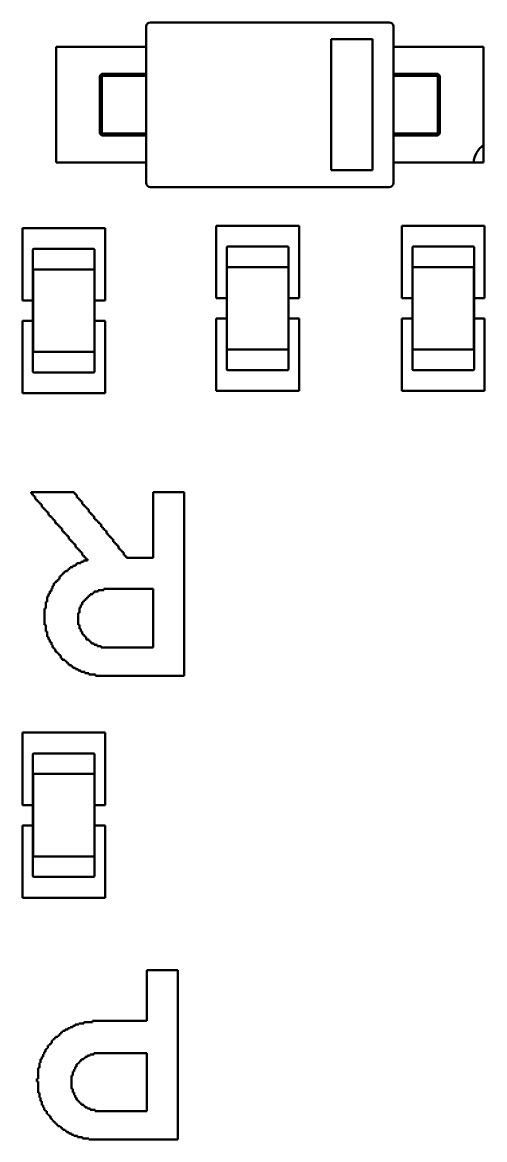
# Model space of a CAD drawing. Header units: millimetres. Extents: x 46 to 194, y 102 to 162.
# Drawn here: x 56.07 to 58.31, y 113.65 to 119.08 of the extents above; entities that cross this region are included whole.
import ezdxf

# ---------------------------------------------------------------- set-up
doc = ezdxf.new("R2010")
doc.units = ezdxf.units.MM
doc.header["$LTSCALE"] = 0.75
doc.layers.add('Visible', color=7, linetype='Continuous', lineweight=50)

msp = doc.modelspace()

# ---------------------------------------------------------------- linework, layer by layer
at = {"layer": 'Visible'}
for p, q in [((56.6712, 118.2963), (56.6712, 119.0558)), ((56.6912, 119.0758), (57.8507, 119.0758)), ((57.8707, 119.0558), (57.8707, 118.2963)), ((57.7689, 118.994), (57.5689, 118.994)), ((57.5689, 118.994), (57.5689, 118.3581)), ((57.7689, 118.3581), (57.7689, 118.994)), ((56.2344, 118.9576), (56.2344, 118.3945)), ((56.6712, 118.9576), (56.2344, 118.9576)), ((58.3075, 118.9576), (57.8707, 118.9576)), ((58.3075, 118.3945), (58.3075, 118.9576)), ((56.4459, 118.8161), (56.4559, 118.8261)), ((56.4559, 118.8261), (56.6712, 118.8261)), ((56.4559, 118.8161), (56.4559, 118.8261)), ((57.8707, 118.8261), (58.0859, 118.8261)), ((58.0859, 118.8261), (58.0859, 118.8161)), ((58.0959, 118.8161), (58.0859, 118.8261)), ((56.4459, 118.5361), (56.4459, 118.8161)), ((56.4459, 118.8161), (56.4559, 118.8161)), ((56.4559, 118.8161), (56.4559, 118.5361)), ((56.6712, 118.8161), (56.4559, 118.8161)), ((58.0859, 118.8161), (57.8707, 118.8161)), ((58.0859, 118.5361), (58.0859, 118.8161)), ((58.0959, 118.8161), (58.0859, 118.8161)), ((58.0959, 118.8161), (58.0959, 118.5361)), ((56.4459, 118.5361), (56.4559, 118.5261)), ((56.4459, 118.5361), (56.4559, 118.5361)), ((56.4559, 118.5361), (56.6712, 118.5361)), ((56.4559, 118.5261), (56.4559, 118.5361)), ((56.6712, 118.5261), (56.4559, 118.5261)), ((57.8707, 118.5361), (58.0859, 118.5361)), ((58.0859, 118.5261), (57.8707, 118.5261)), ((58.0859, 118.5361), (58.0859, 118.5261)), ((58.0959, 118.5361), (58.0859, 118.5361)), ((58.0959, 118.5361), (58.0859, 118.5261)), ((56.2344, 118.3945), (56.6712, 118.3945)), ((57.8707, 118.3945), (58.3075, 118.3945)), ((57.5689, 118.3581), (57.7689, 118.3581)), ((57.8507, 118.2763), (56.6912, 118.2763)), ((56.0702, 118.0769), (56.0702, 117.7254)), ((56.4717, 118.0769), (56.0702, 118.0769)), ((56.4717, 117.7254), (56.4717, 118.0769)), ((57.0112, 118.0878), (57.0112, 117.7363)), ((57.4128, 118.0878), (57.0112, 118.0878)), ((57.4128, 117.7363), (57.4128, 118.0878)), ((57.9119, 118.0878), (57.9119, 117.7363)), ((58.3135, 118.0878), (57.9119, 118.0878)), ((58.3135, 117.7363), (58.3135, 118.0878)), ((56.121, 117.8761), (56.121, 117.9711)), ((56.126, 117.9761), (56.416, 117.9761)), ((56.421, 117.9711), (56.421, 117.8761)), ((57.062, 117.887), (57.062, 117.982)), ((57.067, 117.987), (57.357, 117.987)), ((57.362, 117.982), (57.362, 117.887)), ((57.9627, 117.887), (57.9627, 117.982)), ((57.9677, 117.987), (58.2577, 117.987)), ((58.2627, 117.982), (58.2627, 117.887)), ((56.121, 117.8761), (56.126, 117.8761)), ((56.1215, 117.8761), (56.1215, 117.4761)), ((56.122, 117.4761), (56.122, 117.8761)), ((56.126, 117.8761), (56.416, 117.8761)), ((56.401, 117.8761), (56.141, 117.8761)), ((56.416, 117.8761), (56.421, 117.8761)), ((56.42, 117.8761), (56.42, 117.4761)), ((56.4205, 117.4761), (56.4205, 117.8761)), ((57.062, 117.887), (57.067, 117.887)), ((57.0625, 117.887), (57.0625, 117.487)), ((57.063, 117.487), (57.063, 117.887)), ((57.067, 117.887), (57.357, 117.887)), ((57.342, 117.887), (57.082, 117.887)), ((57.357, 117.887), (57.362, 117.887)), ((57.361, 117.887), (57.361, 117.487)), ((57.3615, 117.487), (57.3615, 117.887)), ((57.9627, 117.887), (57.9677, 117.887)), ((57.9632, 117.887), (57.9632, 117.487)), ((57.9637, 117.487), (57.9637, 117.887)), ((57.9677, 117.887), (58.2577, 117.887)), ((58.2427, 117.887), (57.9827, 117.887)), ((58.2577, 117.887), (58.2627, 117.887)), ((58.2617, 117.887), (58.2617, 117.487)), ((58.2622, 117.487), (58.2622, 117.887)), ((57.0112, 117.7363), (57.0625, 117.7363)), ((57.3615, 117.7363), (57.4128, 117.7363)), ((57.9119, 117.7363), (57.9632, 117.7363)), ((58.2622, 117.7363), (58.3135, 117.7363)), ((56.0702, 117.7254), (56.1215, 117.7254)), ((56.4205, 117.7254), (56.4717, 117.7254)), ((56.0702, 117.6268), (56.0702, 117.2753)), ((56.1215, 117.6268), (56.0702, 117.6268)), ((56.4717, 117.6268), (56.4205, 117.6268)), ((56.4717, 117.2753), (56.4717, 117.6268)), ((57.0112, 117.6377), (57.0112, 117.2862)), ((57.0625, 117.6377), (57.0112, 117.6377)), ((57.4128, 117.6377), (57.3615, 117.6377)), ((57.4128, 117.2862), (57.4128, 117.6377)), ((57.9119, 117.6377), (57.9119, 117.2862)), ((57.9632, 117.6377), (57.9119, 117.6377)), ((58.3135, 117.6377), (58.2622, 117.6377)), ((58.3135, 117.2862), (58.3135, 117.6377)), ((56.121, 117.3811), (56.121, 117.4761)), ((56.126, 117.4761), (56.121, 117.4761)), ((56.416, 117.4761), (56.126, 117.4761)), ((56.141, 117.4761), (56.401, 117.4761)), ((56.421, 117.4761), (56.416, 117.4761)), ((56.421, 117.4761), (56.421, 117.3811)), ((57.062, 117.392), (57.062, 117.487)), ((57.067, 117.487), (57.062, 117.487)), ((57.357, 117.487), (57.067, 117.487)), ((57.082, 117.487), (57.342, 117.487)), ((57.362, 117.487), (57.357, 117.487)), ((57.362, 117.487), (57.362, 117.392)), ((57.9627, 117.392), (57.9627, 117.487)), ((57.9677, 117.487), (57.9627, 117.487)), ((58.2577, 117.487), (57.9677, 117.487)), ((57.9827, 117.487), (58.2427, 117.487)), ((58.2627, 117.487), (58.2577, 117.487)), ((58.2627, 117.487), (58.2627, 117.392)), ((56.416, 117.3761), (56.126, 117.3761)), ((57.357, 117.387), (57.067, 117.387)), ((58.2577, 117.387), (57.9677, 117.387)), ((56.0702, 117.2753), (56.4717, 117.2753)), ((57.0112, 117.2862), (57.4128, 117.2862)), ((57.9119, 117.2862), (58.3135, 117.2862)), ((56.1132, 116.7944), (56.3218, 116.7944)), ((56.1132, 116.7873), (56.1132, 116.7944)), ((56.1196, 116.7873), (56.1132, 116.7873)), ((56.1196, 116.7807), (56.1196, 116.7873)), ((56.1262, 116.7807), (56.1196, 116.7807)), ((56.1262, 116.7741), (56.1262, 116.7807)), ((56.1328, 116.7741), (56.1262, 116.7741)), ((56.1328, 116.7612), (56.1328, 116.7741)), ((56.1391, 116.7612), (56.1328, 116.7612)), ((56.1391, 116.7548), (56.1391, 116.7612)), ((56.3218, 116.7944), (56.3218, 116.7878)), ((56.3218, 116.7878), (56.3284, 116.7878)), ((56.3284, 116.7878), (56.3284, 116.7815)), ((56.3284, 116.7815), (56.335, 116.7815)), ((56.335, 116.7815), (56.335, 116.7683)), ((56.335, 116.7683), (56.3413, 116.7683)), ((56.3413, 116.7683), (56.3413, 116.7619)), ((56.3413, 116.7619), (56.3479, 116.7619)), ((56.3479, 116.7619), (56.3479, 116.7553)), ((56.3479, 116.7553), (56.3543, 116.7553)), ((56.3543, 116.7553), (56.3543, 116.749)), ((56.7048, 116.7944), (56.8549, 116.7944)), ((56.7048, 116.4759), (56.7048, 116.7944)), ((56.8549, 116.7944), (56.8549, 115.9032)), ((56.1457, 116.7548), (56.1391, 116.7548)), ((56.1457, 116.7482), (56.1457, 116.7548)), ((56.1521, 116.7482), (56.1457, 116.7482)), ((56.1521, 116.7416), (56.1521, 116.7482)), ((56.1587, 116.7416), (56.1521, 116.7416)), ((56.1587, 116.7353), (56.1587, 116.7416)), ((56.1653, 116.7353), (56.1587, 116.7353)), ((56.1653, 116.7223), (56.1653, 116.7353)), ((56.1716, 116.7223), (56.1653, 116.7223)), ((56.1716, 116.7157), (56.1716, 116.7223)), ((56.1782, 116.7157), (56.1716, 116.7157)), ((56.1782, 116.7094), (56.1782, 116.7157)), ((56.1846, 116.7094), (56.1782, 116.7094)), ((56.1846, 116.7027), (56.1846, 116.7094)), ((56.1912, 116.7027), (56.1846, 116.7027)), ((56.1912, 116.6961), (56.1912, 116.7027)), ((56.3543, 116.749), (56.3609, 116.749)), ((56.3609, 116.749), (56.3609, 116.736)), ((56.3609, 116.736), (56.3675, 116.736)), ((56.3675, 116.736), (56.3675, 116.7294)), ((56.3675, 116.7294), (56.3738, 116.7294)), ((56.3738, 116.7294), (56.3738, 116.7228)), ((56.3738, 116.7228), (56.3804, 116.7228)), ((56.3804, 116.7228), (56.3804, 116.7165)), ((56.3804, 116.7165), (56.3868, 116.7165)), ((56.3868, 116.7165), (56.3868, 116.7099)), ((56.3868, 116.7099), (56.3934, 116.7099)), ((56.3934, 116.7099), (56.3934, 116.6969)), ((56.1978, 116.6961), (56.1912, 116.6961)), ((56.1978, 116.6832), (56.1978, 116.6961)), ((56.2042, 116.6832), (56.1978, 116.6832)), ((56.2042, 116.6768), (56.2042, 116.6832)), ((56.2108, 116.6768), (56.2042, 116.6768)), ((56.2108, 116.6702), (56.2108, 116.6768)), ((56.2171, 116.6702), (56.2108, 116.6702)), ((56.2171, 116.6636), (56.2171, 116.6702)), ((56.2237, 116.6636), (56.2171, 116.6636)), ((56.2237, 116.6573), (56.2237, 116.6636)), ((56.2301, 116.6573), (56.2237, 116.6573)), ((56.2301, 116.6443), (56.2301, 116.6573)), ((56.3934, 116.6969), (56.4, 116.6969)), ((56.4, 116.6969), (56.4, 116.6903)), ((56.4, 116.6903), (56.4063, 116.6903)), ((56.4063, 116.6903), (56.4063, 116.6839)), ((56.4063, 116.6839), (56.4129, 116.6839)), ((56.4129, 116.6839), (56.4129, 116.6773)), ((56.4129, 116.6773), (56.4193, 116.6773)), ((56.4193, 116.6773), (56.4193, 116.6644)), ((56.4193, 116.6644), (56.4259, 116.6644)), ((56.4259, 116.6644), (56.4259, 116.658)), ((56.4259, 116.658), (56.4325, 116.658)), ((56.4325, 116.658), (56.4325, 116.6514)), ((56.4325, 116.6514), (56.4388, 116.6514)), ((56.4388, 116.6514), (56.4388, 116.6448)), ((56.2367, 116.6443), (56.2301, 116.6443)), ((56.2367, 116.6377), (56.2367, 116.6443)), ((56.2433, 116.6377), (56.2367, 116.6377)), ((56.2433, 116.6311), (56.2433, 116.6377)), ((56.2496, 116.6311), (56.2433, 116.6311)), ((56.2496, 116.6248), (56.2496, 116.6311)), ((56.2562, 116.6248), (56.2496, 116.6248)), ((56.2562, 116.6182), (56.2562, 116.6248)), ((56.2626, 116.6182), (56.2562, 116.6182)), ((56.2626, 116.6052), (56.2626, 116.6182)), ((56.2692, 116.6052), (56.2626, 116.6052)), ((56.2692, 116.5986), (56.2692, 116.6052)), ((56.2758, 116.5986), (56.2692, 116.5986)), ((56.2758, 116.5923), (56.2758, 116.5986)), ((56.2821, 116.5923), (56.2758, 116.5923)), ((56.2821, 116.5857), (56.2821, 116.5923)), ((56.4388, 116.6448), (56.4455, 116.6448)), ((56.4455, 116.6448), (56.4455, 116.6385)), ((56.4455, 116.6385), (56.4518, 116.6385)), ((56.4518, 116.6385), (56.4518, 116.6255)), ((56.4518, 116.6255), (56.4584, 116.6255)), ((56.4584, 116.6255), (56.4584, 116.6189)), ((56.4584, 116.6189), (56.4648, 116.6189)), ((56.4648, 116.6189), (56.4648, 116.6123)), ((56.4648, 116.6123), (56.4714, 116.6123)), ((56.4714, 116.6123), (56.4714, 116.606)), ((56.4714, 116.606), (56.478, 116.606)), ((56.478, 116.606), (56.478, 116.593)), ((56.478, 116.593), (56.4843, 116.593)), ((56.4843, 116.593), (56.4843, 116.5864)), ((56.2887, 116.5857), (56.2821, 116.5857)), ((56.2887, 116.5793), (56.2887, 116.5857)), ((56.2951, 116.5793), (56.2887, 116.5793)), ((56.2951, 116.5661), (56.2951, 116.5793)), ((56.3017, 116.5661), (56.2951, 116.5661)), ((56.3017, 116.5597), (56.3017, 116.5661)), ((56.308, 116.5597), (56.3017, 116.5597)), ((56.308, 116.5531), (56.308, 116.5597)), ((56.3146, 116.5531), (56.308, 116.5531)), ((56.3146, 116.5468), (56.3146, 116.5531)), ((56.3212, 116.5468), (56.3146, 116.5468)), ((56.3212, 116.5402), (56.3212, 116.5468)), ((56.3276, 116.5402), (56.3212, 116.5402)), ((56.3276, 116.5272), (56.3276, 116.5402)), ((56.4843, 116.5864), (56.4909, 116.5864)), ((56.4909, 116.5864), (56.4909, 116.5798)), ((56.4909, 116.5798), (56.4973, 116.5798)), ((56.4973, 116.5798), (56.4973, 116.5735)), ((56.4973, 116.5735), (56.5039, 116.5735)), ((56.5039, 116.5735), (56.5039, 116.5669)), ((56.5039, 116.5669), (56.5105, 116.5669)), ((56.5105, 116.5669), (56.5105, 116.5539)), ((56.5105, 116.5539), (56.5168, 116.5539)), ((56.5168, 116.5539), (56.5168, 116.5473)), ((56.5168, 116.5473), (56.5234, 116.5473)), ((56.5234, 116.5473), (56.5234, 116.541)), ((56.5234, 116.541), (56.5298, 116.541)), ((56.5298, 116.541), (56.5298, 116.5343)), ((56.3342, 116.5272), (56.3276, 116.5272)), ((56.3342, 116.5206), (56.3342, 116.5272)), ((56.3406, 116.5206), (56.3342, 116.5206)), ((56.3406, 116.5143), (56.3406, 116.5206)), ((56.3472, 116.5143), (56.3406, 116.5143)), ((56.3472, 116.5077), (56.3472, 116.5143)), ((56.3538, 116.5077), (56.3472, 116.5077)), ((56.3538, 116.5013), (56.3538, 116.5077)), ((56.3601, 116.5013), (56.3538, 116.5013)), ((56.3601, 116.4881), (56.3601, 116.5013)), ((56.3667, 116.4881), (56.3601, 116.4881)), ((56.3667, 116.4818), (56.3667, 116.4881)), ((56.5298, 116.5343), (56.5364, 116.5343)), ((56.5364, 116.5343), (56.5364, 116.5214)), ((56.5364, 116.5214), (56.5427, 116.5214)), ((56.5427, 116.5214), (56.5427, 116.5148)), ((56.5427, 116.5148), (56.5493, 116.5148)), ((56.5493, 116.5148), (56.5493, 116.5084)), ((56.5493, 116.5084), (56.5559, 116.5084)), ((56.5559, 116.5084), (56.5559, 116.5018)), ((56.5559, 116.5018), (56.5623, 116.5018)), ((56.5623, 116.5018), (56.5623, 116.4889)), ((56.5623, 116.4889), (56.5689, 116.4889)), ((56.5689, 116.4889), (56.5689, 116.4825)), ((56.3017, 116.4305), (56.3146, 116.4305)), ((56.3017, 116.4239), (56.3017, 116.4305)), ((56.3146, 116.4368), (56.3276, 116.4368)), ((56.3146, 116.4305), (56.3146, 116.4368)), ((56.3276, 116.4434), (56.3342, 116.4434)), ((56.3276, 116.4368), (56.3276, 116.4434)), ((56.3342, 116.45), (56.3538, 116.45)), ((56.3342, 116.4434), (56.3342, 116.45)), ((56.3538, 116.4564), (56.3667, 116.4564)), ((56.3538, 116.45), (56.3538, 116.4564)), ((56.3731, 116.4818), (56.3667, 116.4818)), ((56.3667, 116.463), (56.3863, 116.463)), ((56.3667, 116.4564), (56.3667, 116.463)), ((56.3731, 116.4752), (56.3731, 116.4818)), ((56.3797, 116.4752), (56.3731, 116.4752)), ((56.3797, 116.4688), (56.3797, 116.4752)), ((56.3863, 116.4688), (56.3797, 116.4688)), ((56.3863, 116.463), (56.3863, 116.4688)), ((56.5689, 116.4825), (56.5752, 116.4825)), ((56.5752, 116.4825), (56.5752, 116.4759)), ((56.5752, 116.4759), (56.7048, 116.4759)), ((56.2496, 116.385), (56.2562, 116.385)), ((56.2496, 116.372), (56.2496, 116.385)), ((56.2562, 116.3913), (56.2626, 116.3913)), ((56.2562, 116.385), (56.2562, 116.3913)), ((56.2626, 116.3979), (56.2692, 116.3979)), ((56.2626, 116.3913), (56.2626, 116.3979)), ((56.2692, 116.4046), (56.2758, 116.4046)), ((56.2692, 116.3979), (56.2692, 116.4046)), ((56.2758, 116.4109), (56.2887, 116.4109)), ((56.2758, 116.4046), (56.2758, 116.4109)), ((56.2887, 116.4175), (56.2951, 116.4175)), ((56.2887, 116.4109), (56.2887, 116.4175)), ((56.2951, 116.4239), (56.3017, 116.4239)), ((56.2951, 116.4175), (56.2951, 116.4239)), ((56.2108, 116.3263), (56.2171, 116.3263)), ((56.2108, 116.3134), (56.2108, 116.3263)), ((56.2171, 116.3395), (56.2237, 116.3395)), ((56.2171, 116.3263), (56.2171, 116.3395)), ((56.2237, 116.3525), (56.2301, 116.3525)), ((56.2237, 116.3395), (56.2237, 116.3525)), ((56.2301, 116.3588), (56.2367, 116.3588)), ((56.2301, 116.3525), (56.2301, 116.3588)), ((56.2367, 116.3654), (56.2433, 116.3654)), ((56.2367, 116.3588), (56.2367, 116.3654)), ((56.2433, 116.372), (56.2496, 116.372)), ((56.2433, 116.3654), (56.2433, 116.372)), ((56.4648, 116.3258), (56.4648, 116.3192)), ((56.7048, 116.3258), (56.4648, 116.3258)), ((56.7048, 116.0403), (56.7048, 116.3258)), ((56.1912, 116.2875), (56.1978, 116.2875)), ((56.1912, 116.2613), (56.1912, 116.2875)), ((56.1978, 116.3004), (56.2042, 116.3004)), ((56.1978, 116.2875), (56.1978, 116.3004)), ((56.2042, 116.3134), (56.2108, 116.3134)), ((56.2042, 116.3004), (56.2042, 116.3134)), ((56.3675, 116.2671), (56.3675, 116.2608)), ((56.3738, 116.2671), (56.3675, 116.2671)), ((56.3738, 116.2737), (56.3738, 116.2671)), ((56.3804, 116.2737), (56.3738, 116.2737)), ((56.3804, 116.2801), (56.3804, 116.2737)), ((56.3868, 116.2801), (56.3804, 116.2801)), ((56.3868, 116.2867), (56.3868, 116.2801)), ((56.3934, 116.2867), (56.3868, 116.2867)), ((56.3934, 116.2933), (56.3934, 116.2867)), ((56.4, 116.2933), (56.3934, 116.2933)), ((56.4, 116.2997), (56.4, 116.2933)), ((56.4129, 116.2997), (56.4, 116.2997)), ((56.4129, 116.3063), (56.4129, 116.2997)), ((56.4193, 116.3063), (56.4129, 116.3063)), ((56.4193, 116.3126), (56.4193, 116.3063)), ((56.4388, 116.3126), (56.4193, 116.3126)), ((56.4388, 116.3192), (56.4388, 116.3126)), ((56.4648, 116.3192), (56.4388, 116.3192)), ((56.1782, 116.2288), (56.1846, 116.2288)), ((56.1782, 116.1503), (56.1782, 116.2288)), ((56.1846, 116.2613), (56.1912, 116.2613)), ((56.1846, 116.2288), (56.1846, 116.2613)), ((56.3479, 116.2346), (56.3479, 116.2087)), ((56.3543, 116.2346), (56.3479, 116.2346)), ((56.3543, 116.2476), (56.3543, 116.2346)), ((56.3609, 116.2476), (56.3543, 116.2476)), ((56.3609, 116.2608), (56.3609, 116.2476)), ((56.3675, 116.2608), (56.3609, 116.2608)), ((56.3413, 116.2087), (56.3413, 116.1508)), ((56.3479, 116.2087), (56.3413, 116.2087)), ((56.1846, 116.1503), (56.1782, 116.1503)), ((56.1846, 116.1178), (56.1846, 116.1503)), ((56.1912, 116.1178), (56.1846, 116.1178)), ((56.1912, 116.0916), (56.1912, 116.1178)), ((56.3413, 116.1508), (56.3479, 116.1508)), ((56.3479, 116.1508), (56.3479, 116.1315)), ((56.3479, 116.1315), (56.3543, 116.1315)), ((56.3543, 116.1315), (56.3543, 116.1185)), ((56.3543, 116.1185), (56.3609, 116.1185)), ((56.3609, 116.1185), (56.3609, 116.1053)), ((56.3609, 116.1053), (56.3675, 116.1053)), ((56.3675, 116.1053), (56.3675, 116.099)), ((56.1978, 116.0916), (56.1912, 116.0916)), ((56.1978, 116.0787), (56.1978, 116.0916)), ((56.2042, 116.0787), (56.1978, 116.0787)), ((56.2042, 116.0657), (56.2042, 116.0787)), ((56.2108, 116.0657), (56.2042, 116.0657)), ((56.2108, 116.0528), (56.2108, 116.0657)), ((56.2171, 116.0528), (56.2108, 116.0528)), ((56.2171, 116.0398), (56.2171, 116.0528)), ((56.3675, 116.099), (56.3738, 116.099)), ((56.3738, 116.099), (56.3738, 116.0924)), ((56.3738, 116.0924), (56.3804, 116.0924)), ((56.3804, 116.0924), (56.3804, 116.0794)), ((56.3804, 116.0794), (56.3934, 116.0794)), ((56.3934, 116.0794), (56.3934, 116.0728)), ((56.3934, 116.0728), (56.4, 116.0728)), ((56.4, 116.0728), (56.4, 116.0665)), ((56.4, 116.0665), (56.4063, 116.0665)), ((56.4063, 116.0665), (56.4063, 116.0599)), ((56.4063, 116.0599), (56.4193, 116.0599)), ((56.4193, 116.0599), (56.4193, 116.0535)), ((56.4193, 116.0535), (56.4325, 116.0535)), ((56.4325, 116.0535), (56.4325, 116.0469)), ((56.2237, 116.0398), (56.2171, 116.0398)), ((56.2237, 116.0332), (56.2237, 116.0398)), ((56.2301, 116.0332), (56.2237, 116.0332)), ((56.2301, 116.0203), (56.2301, 116.0332)), ((56.2367, 116.0203), (56.2301, 116.0203)), ((56.2367, 116.0136), (56.2367, 116.0203)), ((56.2433, 116.0136), (56.2367, 116.0136)), ((56.2433, 116.0073), (56.2433, 116.0136)), ((56.2496, 116.0073), (56.2433, 116.0073)), ((56.2496, 116.0007), (56.2496, 116.0073)), ((56.2562, 116.0007), (56.2496, 116.0007)), ((56.2562, 115.9877), (56.2562, 116.0007)), ((56.4325, 116.0469), (56.4518, 116.0469)), ((56.4518, 116.0469), (56.4518, 116.0403)), ((56.4518, 116.0403), (56.7048, 116.0403)), ((56.2626, 115.9877), (56.2562, 115.9877)), ((56.2626, 115.9811), (56.2626, 115.9877)), ((56.2758, 115.9811), (56.2626, 115.9811)), ((56.2758, 115.9748), (56.2758, 115.9811)), ((56.2821, 115.9748), (56.2758, 115.9748)), ((56.2821, 115.9682), (56.2821, 115.9748)), ((56.2887, 115.9682), (56.2821, 115.9682)), ((56.2887, 115.9618), (56.2887, 115.9682)), ((56.2951, 115.9618), (56.2887, 115.9618)), ((56.2951, 115.9552), (56.2951, 115.9618)), ((56.308, 115.9552), (56.2951, 115.9552)), ((56.308, 115.9486), (56.308, 115.9552)), ((56.3146, 115.9486), (56.308, 115.9486)), ((56.3146, 115.9423), (56.3146, 115.9486)), ((56.3276, 115.9423), (56.3146, 115.9423)), ((56.3276, 115.9357), (56.3276, 115.9423)), ((56.3406, 115.9357), (56.3276, 115.9357)), ((56.3406, 115.9293), (56.3406, 115.9357)), ((56.3538, 115.9293), (56.3406, 115.9293)), ((56.3538, 115.9227), (56.3538, 115.9293)), ((56.3731, 115.9227), (56.3538, 115.9227)), ((56.3731, 115.9161), (56.3731, 115.9227)), ((56.3926, 115.9161), (56.3731, 115.9161)), ((56.3926, 115.9098), (56.3926, 115.9161)), ((56.4251, 115.9098), (56.3926, 115.9098)), ((56.4251, 115.9032), (56.4251, 115.9098)), ((56.8549, 115.9032), (56.4251, 115.9032)), ((56.0702, 115.6268), (56.0702, 115.2753)), ((56.4717, 115.6268), (56.0702, 115.6268)), ((56.4717, 115.2753), (56.4717, 115.6268)), ((56.121, 115.426), (56.121, 115.521)), ((56.126, 115.526), (56.416, 115.526)), ((56.421, 115.521), (56.421, 115.426)), ((56.121, 115.426), (56.126, 115.426)), ((56.1215, 115.426), (56.1215, 115.026)), ((56.122, 115.026), (56.122, 115.426)), ((56.126, 115.426), (56.416, 115.426)), ((56.401, 115.426), (56.141, 115.426)), ((56.416, 115.426), (56.421, 115.426)), ((56.42, 115.426), (56.42, 115.026)), ((56.4205, 115.026), (56.4205, 115.426)), ((56.0702, 115.2753), (56.1215, 115.2753)), ((56.4205, 115.2753), (56.4717, 115.2753)), ((56.0702, 115.1767), (56.0702, 114.8252)), ((56.1215, 115.1767), (56.0702, 115.1767)), ((56.4717, 115.1767), (56.4205, 115.1767)), ((56.4717, 114.8252), (56.4717, 115.1767)), ((56.121, 114.931), (56.121, 115.026)), ((56.126, 115.026), (56.121, 115.026)), ((56.416, 115.026), (56.126, 115.026)), ((56.141, 115.026), (56.401, 115.026)), ((56.421, 115.026), (56.416, 115.026)), ((56.421, 115.026), (56.421, 114.931)), ((56.416, 114.926), (56.126, 114.926)), ((56.0702, 114.8252), (56.4717, 114.8252)), ((56.6746, 114.4731), (56.8252, 114.4731)), ((56.6746, 114.227), (56.6746, 114.4731)), ((56.8252, 114.4731), (56.8252, 113.6504)), ((56.3266, 114.2092), (56.3444, 114.2092)), ((56.3266, 114.2031), (56.3266, 114.2092)), ((56.3444, 114.2151), (56.3685, 114.2151)), ((56.3444, 114.2092), (56.3444, 114.2151)), ((56.3685, 114.2212), (56.4104, 114.2212)), ((56.3685, 114.2151), (56.3685, 114.2212)), ((56.4104, 114.227), (56.6746, 114.227)), ((56.4104, 114.2212), (56.4104, 114.227)), ((56.2425, 114.1551), (56.2486, 114.1551)), ((56.2425, 114.149), (56.2425, 114.1551)), ((56.2486, 114.1612), (56.2544, 114.1612)), ((56.2486, 114.1551), (56.2486, 114.1612)), ((56.2544, 114.1671), (56.2605, 114.1671)), ((56.2544, 114.1612), (56.2544, 114.1671)), ((56.2605, 114.1732), (56.2664, 114.1732)), ((56.2605, 114.1671), (56.2605, 114.1732)), ((56.2664, 114.179), (56.2786, 114.179)), ((56.2664, 114.1732), (56.2664, 114.179)), ((56.2786, 114.1851), (56.2905, 114.1851)), ((56.2786, 114.179), (56.2786, 114.1851)), ((56.2905, 114.1912), (56.3025, 114.1912)), ((56.2905, 114.1851), (56.2905, 114.1912)), ((56.3025, 114.197), (56.3144, 114.197)), ((56.3025, 114.1912), (56.3025, 114.197)), ((56.3144, 114.2031), (56.3266, 114.2031)), ((56.3144, 114.197), (56.3144, 114.2031)), ((56.1945, 114.1071), (56.2003, 114.1071)), ((56.1945, 114.0952), (56.1945, 114.1071)), ((56.2003, 114.1132), (56.2064, 114.1132)), ((56.2003, 114.1071), (56.2003, 114.1132)), ((56.2064, 114.1191), (56.2125, 114.1191)), ((56.2064, 114.1132), (56.2064, 114.1191)), ((56.2125, 114.1312), (56.2184, 114.1312)), ((56.2125, 114.1191), (56.2125, 114.1312)), ((56.2184, 114.1371), (56.2245, 114.1371)), ((56.2184, 114.1312), (56.2184, 114.1371)), ((56.2245, 114.1432), (56.2306, 114.1432)), ((56.2245, 114.1371), (56.2245, 114.1432)), ((56.2306, 114.149), (56.2425, 114.149)), ((56.2306, 114.1432), (56.2306, 114.149)), ((56.1645, 114.053), (56.1704, 114.053)), ((56.1645, 114.0411), (56.1645, 114.053)), ((56.1704, 114.0652), (56.1765, 114.0652)), ((56.1704, 114.053), (56.1704, 114.0652)), ((56.1765, 114.0772), (56.1826, 114.0772)), ((56.1765, 114.0652), (56.1765, 114.0772)), ((56.1826, 114.0891), (56.1884, 114.0891)), ((56.1826, 114.0772), (56.1826, 114.0891)), ((56.1884, 114.0952), (56.1945, 114.0952)), ((56.1884, 114.0891), (56.1884, 114.0952)), ((56.369, 114.0464), (56.369, 114.0406)), ((56.3751, 114.0464), (56.369, 114.0464)), ((56.3751, 114.0525), (56.3751, 114.0464)), ((56.387, 114.0525), (56.3751, 114.0525)), ((56.387, 114.0586), (56.387, 114.0525)), ((56.399, 114.0586), (56.387, 114.0586)), ((56.399, 114.0645), (56.399, 114.0586)), ((56.417, 114.0645), (56.399, 114.0645)), ((56.417, 114.0705), (56.417, 114.0645)), ((56.6746, 114.0705), (56.417, 114.0705)), ((56.6746, 113.7891), (56.6746, 114.0705)), ((56.1465, 113.9992), (56.1526, 113.9992)), ((56.1465, 113.9451), (56.1465, 113.9992)), ((56.1526, 114.023), (56.1584, 114.023)), ((56.1526, 113.9992), (56.1526, 114.023)), ((56.1584, 114.0411), (56.1645, 114.0411)), ((56.1584, 114.023), (56.1584, 114.0411)), ((56.321, 113.9926), (56.321, 113.9806)), ((56.3271, 113.9926), (56.321, 113.9926)), ((56.3271, 114.0045), (56.3271, 113.9926)), ((56.3332, 114.0045), (56.3271, 114.0045)), ((56.3332, 114.0164), (56.3332, 114.0045)), ((56.339, 114.0164), (56.3332, 114.0164)), ((56.339, 114.0225), (56.339, 114.0164)), ((56.3451, 114.0225), (56.339, 114.0225)), ((56.3451, 114.0286), (56.3451, 114.0225)), ((56.351, 114.0286), (56.3451, 114.0286)), ((56.351, 114.0345), (56.351, 114.0286)), ((56.3571, 114.0345), (56.351, 114.0345)), ((56.3571, 114.0406), (56.3571, 114.0345)), ((56.369, 114.0406), (56.3571, 114.0406)), ((56.1404, 113.9451), (56.1465, 113.9451)), ((56.1404, 113.9326), (56.1404, 113.9451)), ((56.3091, 113.9626), (56.3091, 113.8971)), ((56.3152, 113.9626), (56.3091, 113.9626)), ((56.3152, 113.9806), (56.3152, 113.9626)), ((56.321, 113.9806), (56.3152, 113.9806)), ((56.1465, 113.9326), (56.1404, 113.9326)), ((56.1465, 113.8785), (56.1465, 113.9326)), ((56.3091, 113.8971), (56.3152, 113.8971)), ((56.3152, 113.8971), (56.3152, 113.879)), ((56.1526, 113.8785), (56.1465, 113.8785)), ((56.1526, 113.8544), (56.1526, 113.8785)), ((56.1584, 113.8544), (56.1526, 113.8544)), ((56.1584, 113.8366), (56.1584, 113.8544)), ((56.1645, 113.8366), (56.1584, 113.8366)), ((56.1645, 113.8186), (56.1645, 113.8366)), ((56.3152, 113.879), (56.321, 113.879)), ((56.321, 113.879), (56.321, 113.8671)), ((56.321, 113.8671), (56.3271, 113.8671)), ((56.3271, 113.8671), (56.3271, 113.8552)), ((56.3271, 113.8552), (56.3332, 113.8552)), ((56.3332, 113.8552), (56.3332, 113.8432)), ((56.3332, 113.8432), (56.339, 113.8432)), ((56.339, 113.8432), (56.339, 113.8371)), ((56.339, 113.8371), (56.3451, 113.8371)), ((56.3451, 113.8371), (56.3451, 113.831)), ((56.3451, 113.831), (56.351, 113.831)), ((56.351, 113.831), (56.351, 113.8252)), ((56.351, 113.8252), (56.3571, 113.8252)), ((56.3571, 113.8252), (56.3571, 113.8191)), ((56.1704, 113.8186), (56.1645, 113.8186)), ((56.1704, 113.8066), (56.1704, 113.8186)), ((56.1765, 113.8066), (56.1704, 113.8066)), ((56.1765, 113.7944), (56.1765, 113.8066)), ((56.1826, 113.7944), (56.1765, 113.7944)), ((56.1826, 113.7886), (56.1826, 113.7944)), ((56.1884, 113.7886), (56.1826, 113.7886)), ((56.1884, 113.7764), (56.1884, 113.7886)), ((56.1945, 113.7764), (56.1884, 113.7764)), ((56.1945, 113.7706), (56.1945, 113.7764)), ((56.3571, 113.8191), (56.369, 113.8191)), ((56.369, 113.8191), (56.369, 113.8132)), ((56.369, 113.8132), (56.3751, 113.8132)), ((56.3751, 113.8132), (56.3751, 113.8071)), ((56.3751, 113.8071), (56.387, 113.8071)), ((56.387, 113.8071), (56.387, 113.8011)), ((56.387, 113.8011), (56.399, 113.8011)), ((56.399, 113.8011), (56.399, 113.7952)), ((56.399, 113.7952), (56.4231, 113.7952)), ((56.4231, 113.7952), (56.4231, 113.7891)), ((56.4231, 113.7891), (56.6746, 113.7891)), ((56.2003, 113.7706), (56.1945, 113.7706)), ((56.2003, 113.7645), (56.2003, 113.7706)), ((56.2064, 113.7645), (56.2003, 113.7645)), ((56.2064, 113.7525), (56.2064, 113.7645)), ((56.2125, 113.7525), (56.2064, 113.7525)), ((56.2125, 113.7464), (56.2125, 113.7525)), ((56.2184, 113.7464), (56.2125, 113.7464)), ((56.2184, 113.7406), (56.2184, 113.7464)), ((56.2245, 113.7406), (56.2184, 113.7406)), ((56.2245, 113.7345), (56.2245, 113.7406)), ((56.2306, 113.7345), (56.2245, 113.7345)), ((56.2306, 113.7284), (56.2306, 113.7345)), ((56.2364, 113.7284), (56.2306, 113.7284)), ((56.2364, 113.7226), (56.2364, 113.7284)), ((56.2425, 113.7226), (56.2364, 113.7226)), ((56.2425, 113.7165), (56.2425, 113.7226)), ((56.2544, 113.7165), (56.2425, 113.7165)), ((56.2544, 113.7106), (56.2544, 113.7165)), ((56.2605, 113.7106), (56.2544, 113.7106)), ((56.2605, 113.7045), (56.2605, 113.7106)), ((56.2664, 113.7045), (56.2605, 113.7045)), ((56.2664, 113.6984), (56.2664, 113.7045)), ((56.2786, 113.6984), (56.2664, 113.6984)), ((56.2786, 113.6926), (56.2786, 113.6984)), ((56.2844, 113.6926), (56.2786, 113.6926)), ((56.2844, 113.6865), (56.2844, 113.6926)), ((56.2964, 113.6865), (56.2844, 113.6865)), ((56.2964, 113.6804), (56.2964, 113.6865)), ((56.3085, 113.6804), (56.2964, 113.6804)), ((56.3085, 113.6746), (56.3085, 113.6804)), ((56.3205, 113.6746), (56.3085, 113.6746)), ((56.3205, 113.6685), (56.3205, 113.6746)), ((56.3385, 113.6685), (56.3205, 113.6685)), ((56.3385, 113.6626), (56.3385, 113.6685)), ((56.3624, 113.6626), (56.3385, 113.6626)), ((56.3624, 113.6565), (56.3624, 113.6626)), ((56.3924, 113.6565), (56.3624, 113.6565)), ((56.3924, 113.6504), (56.3924, 113.6565)), ((56.8252, 113.6504), (56.3924, 113.6504))]:
    msp.add_line(p, q, dxfattribs=at)
at = {"layer": 'Visible', "extrusion": (0, 0, -1)}
for centre, radius, start, end in [((-56.6912, 119.0558), 0.02, 0, 90), ((-57.8507, 119.0558), 0.02, 90, 180), ((-56.6912, 118.2963), 0.02, 270, 0), ((-57.8507, 118.2963), 0.02, 180, 270), ((-56.126, 117.9711), 0.005, 0, 90), ((-57.067, 117.982), 0.005, 0, 90), ((-57.9677, 117.982), 0.005, 0, 90), ((-56.416, 117.3811), 0.005, 180, 270), ((-57.357, 117.392), 0.005, 180, 270), ((-58.2577, 117.392), 0.005, 180, 270), ((-56.126, 115.521), 0.005, 0, 90), ((-56.416, 114.931), 0.005, 180, 270)]:
    msp.add_arc(centre, radius, start, end, dxfattribs=at)
at = {"layer": 'Visible'}
for centre, radius, start, end in [((58.3852, 118.3802), 0.1267, 127.8235, 173.499), ((56.416, 117.9711), 0.005, 0, 90), ((57.357, 117.982), 0.005, 0, 90), ((58.2577, 117.982), 0.005, 0, 90), ((56.126, 117.3811), 0.005, 180, 270), ((57.067, 117.392), 0.005, 180, 270), ((57.9677, 117.392), 0.005, 180, 270), ((56.416, 115.521), 0.005, 0, 90), ((56.126, 114.931), 0.005, 180, 270)]:
    msp.add_arc(centre, radius, start, end, dxfattribs=at)

doc.saveas('drawing.dxf')
